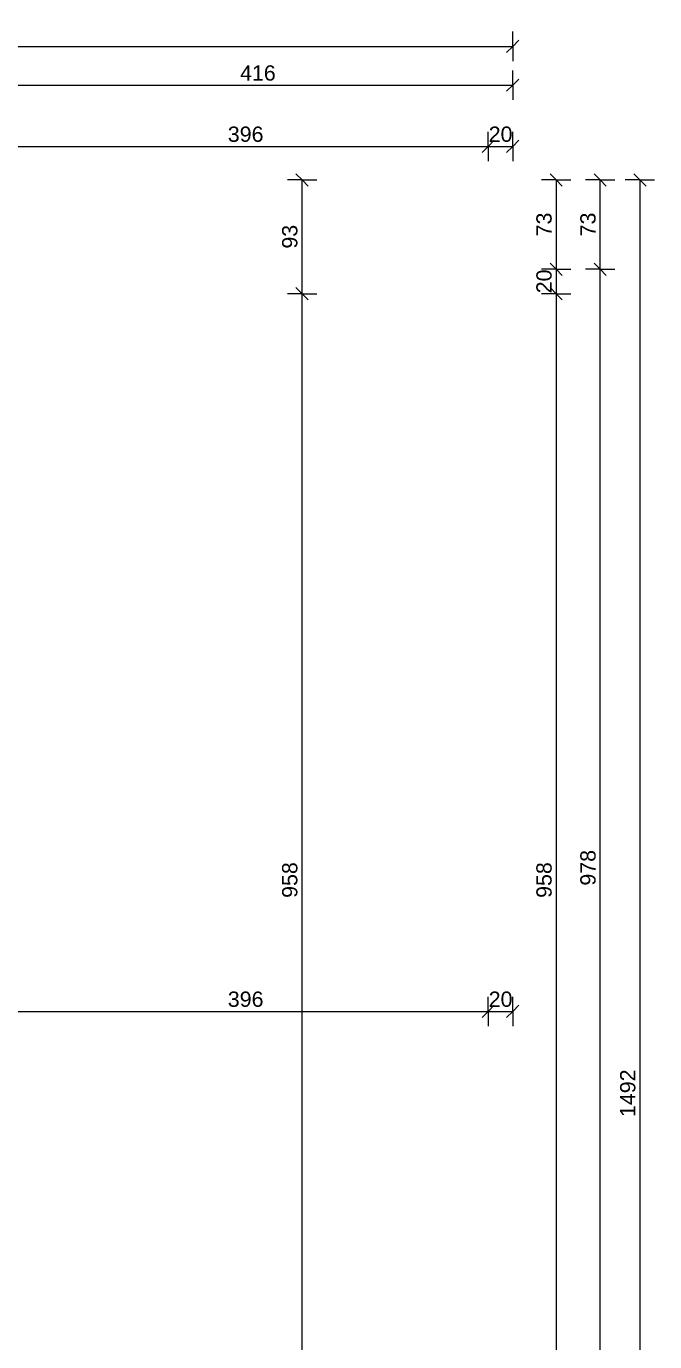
# Model space of a CAD drawing. Header units: centimetres. Extents: x -18 to 1404, y 111 to 1872.
# Drawn here: x 891 to 1404, y 798 to 1872 of the extents above; entities that cross this region are included whole.
import ezdxf

# ---------------------------------------------------------------- set-up
doc = ezdxf.new("R2010")
doc.units = ezdxf.units.CM
doc.layers.add('Dimensions', color=90, linetype='Continuous', lineweight=9)
doc.layers.add('Dimensions-50', color=90, linetype='Continuous', lineweight=9)
doc.styles.add('Arial', font='arial.ttf', dxfattribs={"height": 12.5})
doc.dimstyles.new('Deng_-_2mm_Arial_2', dxfattribs={"dimscale": 30.48, "dimtxt": 12.753242, "dimasz": 0.328084, "dimexe": 0.393701, "dimexo": 0.0625, "dimgap": 0, "dimtad": 1, "dimdec": 0, "dimzin": 0, "dimdsep": 46, "dimtxsty": 'Arial', "dimblk1": 'OBLIQUE', "dimblk2": 'OBLIQUE', "dimsah": 1, "dimcen": 0.09, "dimazin": 0, "dimtfac": 1, "dimtdec": 4, "dimtix": 1, "dimtmove": 0, "dimatfit": 3, "dimfxl": 0.393701, "dimfxlon": 1, "dimtvp": 1, "dimtolj": 1, "dimtzin": 0, "dimarcsym": 2})

# ---------------------------------------------------------------- blocks, each defined once
blk = doc.blocks.new('DIMBLOCK6-K-11')
at = {"layer": 'Dimensions-50', "transparency": 16777216}
for p, q in [((871.6, 1774.1), (871.6, 1786.1)), ((1267.9, 1774.1), (1267.9, 1786.1)), ((871.6, 1774.1), (866.6, 1769.1)), ((871.6, 1774.1), (876.6, 1779.1)), ((871.6, 1774.1), (1267.9, 1774.1)), ((871.6, 1774.1), (871.6, 1762.1)), ((1267.9, 1774.1), (1262.9, 1769.1)), ((1267.9, 1774.1), (1272.9, 1779.1)), ((1267.9, 1774.1), (1267.9, 1762.1))]:
    blk.add_line(p, q, dxfattribs=at)
at = {"layer": 'Dimensions-50', "color": 0, "transparency": 16777216, "insert": (1055.3, 1790.3), "char_height": 12.5, "width": 34.61, "attachment_point": 1, "line_spacing_factor": 0.941778, "style": 'Arial'}
blk.add_mtext('396', dxfattribs=at)
blk = doc.blocks.new('_Oblique')
at = {"color": 0, "linetype": 'ByBlock', "lineweight": -2}
blk.add_line((-0.5, -0.5), (0.5, 0.5), dxfattribs=at)
blk = doc.blocks.new('DIMBLOCK7-K-11')
at = {"layer": 'Dimensions-50', "transparency": 16777216}
for p, q in [((1267.9, 1774.1), (1267.9, 1786.1)), ((1287.9, 1774.1), (1287.9, 1786.1)), ((1267.9, 1774.1), (1262.9, 1769.1)), ((1267.9, 1774.1), (1272.9, 1779.1)), ((1267.9, 1774.1), (1287.9, 1774.1)), ((1267.9, 1774.1), (1267.9, 1762.1)), ((1287.9, 1774.1), (1282.9, 1769.1)), ((1287.9, 1774.1), (1292.9, 1779.1)), ((1287.9, 1774.1), (1287.9, 1762.1))]:
    blk.add_line(p, q, dxfattribs=at)
at = {"layer": 'Dimensions-50', "color": 0, "transparency": 16777216, "insert": (1268.3, 1790.3), "char_height": 12.5, "width": 23.074, "attachment_point": 1, "line_spacing_factor": 0.941778, "style": 'Arial'}
blk.add_mtext('20', dxfattribs=at)
blk = doc.blocks.new('DIMBLOCK10-K-11')
at = {"layer": 'Dimensions-50', "transparency": 16777216}
for p, q in [((871.6, 1824.1), (871.6, 1836.1)), ((871.6, 1824.1), (876.6, 1829.1)), ((1287.9, 1824.1), (1287.9, 1836.1)), ((1287.9, 1824.1), (1292.9, 1829.1)), ((871.6, 1824.1), (866.6, 1819.1)), ((871.6, 1824.1), (1287.9, 1824.1)), ((871.6, 1824.1), (871.6, 1812.1)), ((1287.9, 1824.1), (1282.9, 1819.1)), ((1287.9, 1824.1), (1287.9, 1812.1))]:
    blk.add_line(p, q, dxfattribs=at)
at = {"layer": 'Dimensions-50', "color": 0, "transparency": 16777216, "insert": (1065.3, 1840.3), "char_height": 12.5, "width": 34.61, "attachment_point": 1, "line_spacing_factor": 0.941778, "style": 'Arial'}
blk.add_mtext('416', dxfattribs=at)
blk = doc.blocks.new('DIMBLOCK11-K-11')
at = {"layer": 'Dimensions-50', "transparency": 16777216}
for p, q in [((161.6, 1855.8), (161.6, 1867.8)), ((161.6, 1855.8), (166.6, 1860.8)), ((1287.9, 1855.8), (1287.9, 1867.8)), ((1287.9, 1855.8), (1292.9, 1860.8)), ((161.6, 1855.8), (156.6, 1850.8)), ((161.6, 1855.8), (1287.9, 1855.8)), ((161.6, 1855.8), (161.6, 1843.8)), ((1287.9, 1855.8), (1282.9, 1850.8)), ((1287.9, 1855.8), (1287.9, 1843.8))]:
    blk.add_line(p, q, dxfattribs=at)
at = {"layer": 'Dimensions-50', "color": 0, "transparency": 16777216, "insert": (705.5, 1872), "char_height": 12.5, "width": 46.147, "attachment_point": 1, "line_spacing_factor": 0.941778, "style": 'Arial'}
blk.add_mtext('1126', dxfattribs=at)
blk = doc.blocks.new('DIMBLOCK12-K-11')
at = {"layer": 'Dimensions-50', "transparency": 16777216}
for p, q in [((1323.4, 1746.7), (1318.4, 1751.7)), ((1323.4, 1746.7), (1311.4, 1746.7)), ((1323.4, 1746.7), (1323.4, 1673.7)), ((1323.4, 1746.7), (1328.4, 1741.7)), ((1323.4, 1746.7), (1335.4, 1746.7)), ((1323.4, 1673.7), (1318.4, 1678.7)), ((1323.4, 1673.7), (1311.4, 1673.7)), ((1323.4, 1673.7), (1328.4, 1668.7)), ((1323.4, 1673.7), (1335.4, 1673.7))]:
    blk.add_line(p, q, dxfattribs=at)
at = {"layer": 'Dimensions-50', "color": 0, "transparency": 16777216, "insert": (1307.2, 1700.6), "char_height": 12.5, "width": 23.074, "attachment_point": 1, "rotation": 90, "line_spacing_factor": 0.941778, "style": 'Arial'}
blk.add_mtext('73', dxfattribs=at)
blk = doc.blocks.new('DIMBLOCK13-K-11')
at = {"layer": 'Dimensions-50', "transparency": 16777216}
for p, q in [((1323.4, 1673.7), (1318.4, 1678.7)), ((1323.4, 1673.7), (1311.4, 1673.7)), ((1323.4, 1673.7), (1323.4, 1653.7)), ((1323.4, 1673.7), (1328.4, 1668.7)), ((1323.4, 1673.7), (1335.4, 1673.7)), ((1323.4, 1653.7), (1318.4, 1658.7)), ((1323.4, 1653.7), (1311.4, 1653.7)), ((1323.4, 1653.7), (1328.4, 1648.7)), ((1323.4, 1653.7), (1335.4, 1653.7))]:
    blk.add_line(p, q, dxfattribs=at)
at = {"layer": 'Dimensions-50', "color": 0, "transparency": 16777216, "insert": (1307.2, 1654.1), "char_height": 12.5, "width": 23.074, "attachment_point": 1, "rotation": 90, "line_spacing_factor": 0.941778, "style": 'Arial'}
blk.add_mtext('20', dxfattribs=at)
blk = doc.blocks.new('DIMBLOCK14-K-11')
at = {"layer": 'Dimensions-50', "transparency": 16777216}
for p, q in [((1323.4, 1653.7), (1318.4, 1658.7)), ((1323.4, 1653.7), (1311.4, 1653.7)), ((1323.4, 1653.7), (1323.4, 695.7)), ((1323.4, 1653.7), (1328.4, 1648.7)), ((1323.4, 1653.7), (1335.4, 1653.7)), ((1323.4, 695.7), (1318.4, 700.7)), ((1323.4, 695.7), (1311.4, 695.7)), ((1323.4, 695.7), (1328.4, 690.7)), ((1323.4, 695.7), (1335.4, 695.7))]:
    blk.add_line(p, q, dxfattribs=at)
at = {"layer": 'Dimensions-50', "color": 0, "transparency": 16777216, "insert": (1307.2, 1160.3), "char_height": 12.5, "width": 34.61, "attachment_point": 1, "rotation": 90, "line_spacing_factor": 0.941778, "style": 'Arial'}
blk.add_mtext('958', dxfattribs=at)
blk = doc.blocks.new('DIMBLOCK22-K-11')
at = {"layer": 'Dimensions-50', "transparency": 16777216}
for p, q in [((1359.3, 1673.7), (1354.3, 1678.7)), ((1359.3, 1673.7), (1347.3, 1673.7)), ((1359.3, 695.7), (1359.3, 1673.7)), ((1359.3, 1673.7), (1364.3, 1668.7)), ((1359.3, 1673.7), (1371.3, 1673.7)), ((1359.3, 695.7), (1354.3, 700.7)), ((1359.3, 695.7), (1347.3, 695.7)), ((1359.3, 695.7), (1364.3, 690.7)), ((1359.3, 695.7), (1371.3, 695.7))]:
    blk.add_line(p, q, dxfattribs=at)
at = {"layer": 'Dimensions-50', "color": 0, "transparency": 16777216, "insert": (1343.1, 1170.3), "char_height": 12.5, "width": 34.61, "attachment_point": 1, "rotation": 90, "line_spacing_factor": 0.941778, "style": 'Arial'}
blk.add_mtext('978', dxfattribs=at)
blk = doc.blocks.new('DIMBLOCK23-K-11')
at = {"layer": 'Dimensions-50', "transparency": 16777216}
for p, q in [((1359.3, 1746.7), (1354.3, 1751.7)), ((1359.3, 1746.7), (1347.3, 1746.7)), ((1359.3, 1673.7), (1359.3, 1746.7)), ((1359.3, 1746.7), (1364.3, 1741.7)), ((1359.3, 1746.7), (1371.3, 1746.7)), ((1359.3, 1673.7), (1354.3, 1678.7)), ((1359.3, 1673.7), (1347.3, 1673.7)), ((1359.3, 1673.7), (1364.3, 1668.7)), ((1359.3, 1673.7), (1371.3, 1673.7))]:
    blk.add_line(p, q, dxfattribs=at)
at = {"layer": 'Dimensions-50', "color": 0, "transparency": 16777216, "insert": (1343.1, 1700.6), "char_height": 12.5, "width": 23.074, "attachment_point": 1, "rotation": 90, "line_spacing_factor": 0.941778, "style": 'Arial'}
blk.add_mtext('73', dxfattribs=at)
blk = doc.blocks.new('DIMBLOCK24-K-11')
at = {"layer": 'Dimensions-50', "transparency": 16777216}
for p, q in [((1391.8, 1746.7), (1386.8, 1751.7)), ((1391.8, 1746.7), (1379.8, 1746.7)), ((1391.8, 1746.7), (1391.8, 254.3)), ((1391.8, 1746.7), (1396.8, 1741.7)), ((1391.8, 1746.7), (1403.8, 1746.7)), ((1391.8, 254.3), (1386.8, 259.3)), ((1391.8, 254.3), (1379.8, 254.3)), ((1391.8, 254.3), (1396.8, 249.3)), ((1391.8, 254.3), (1403.8, 254.3))]:
    blk.add_line(p, q, dxfattribs=at)
at = {"layer": 'Dimensions-50', "color": 0, "transparency": 16777216, "insert": (1375.6, 981.3), "char_height": 12.5, "width": 46.147, "attachment_point": 1, "rotation": 90, "line_spacing_factor": 0.941778, "style": 'Arial'}
blk.add_mtext('1492', dxfattribs=at)
blk = doc.blocks.new('DIMBLOCK84-K-11')
at = {"layer": 'Dimensions-50', "transparency": 16777216}
for p, q in [((1115.9, 1653.7), (1110.9, 1658.7)), ((1115.9, 1653.7), (1103.9, 1653.7)), ((1115.9, 695.7), (1115.9, 1653.7)), ((1115.9, 1653.7), (1120.9, 1648.7)), ((1115.9, 1653.7), (1127.9, 1653.7)), ((1115.9, 695.7), (1110.9, 700.7)), ((1115.9, 695.7), (1103.9, 695.7)), ((1115.9, 695.7), (1120.9, 690.7)), ((1115.9, 695.7), (1127.9, 695.7))]:
    blk.add_line(p, q, dxfattribs=at)
at = {"layer": 'Dimensions-50', "color": 0, "transparency": 16777216, "insert": (1099.6, 1160.3), "char_height": 12.5, "width": 34.61, "attachment_point": 1, "rotation": 90, "line_spacing_factor": 0.941778, "style": 'Arial'}
blk.add_mtext('958', dxfattribs=at)
blk = doc.blocks.new('DIMBLOCK85-K-11')
at = {"layer": 'Dimensions-50', "transparency": 16777216}
for p, q in [((1115.9, 1746.7), (1110.9, 1751.7)), ((1115.9, 1746.7), (1103.9, 1746.7)), ((1115.9, 1653.7), (1115.9, 1746.7)), ((1115.9, 1746.7), (1120.9, 1741.7)), ((1115.9, 1746.7), (1127.9, 1746.7)), ((1115.9, 1653.7), (1110.9, 1658.7)), ((1115.9, 1653.7), (1103.9, 1653.7)), ((1115.9, 1653.7), (1120.9, 1648.7)), ((1115.9, 1653.7), (1127.9, 1653.7))]:
    blk.add_line(p, q, dxfattribs=at)
at = {"layer": 'Dimensions-50', "color": 0, "transparency": 16777216, "insert": (1099.6, 1690.6), "char_height": 12.5, "width": 23.074, "attachment_point": 1, "rotation": 90, "line_spacing_factor": 0.941778, "style": 'Arial'}
blk.add_mtext('93', dxfattribs=at)
blk = doc.blocks.new('DIMBLOCK103-K-11')
at = {"layer": 'Dimensions-50', "transparency": 16777216}
for p, q in [((871.6, 1067.6), (871.6, 1079.6)), ((1267.9, 1067.6), (1267.9, 1079.6)), ((871.6, 1067.6), (866.6, 1062.6)), ((871.6, 1067.6), (876.6, 1072.6)), ((871.6, 1067.6), (1267.9, 1067.6)), ((871.6, 1067.6), (871.6, 1055.6)), ((1267.9, 1067.6), (1262.9, 1062.6)), ((1267.9, 1067.6), (1272.9, 1072.6)), ((1267.9, 1067.6), (1267.9, 1055.6))]:
    blk.add_line(p, q, dxfattribs=at)
at = {"layer": 'Dimensions-50', "color": 0, "transparency": 16777216, "insert": (1055.3, 1083.8), "char_height": 12.5, "width": 34.61, "attachment_point": 1, "line_spacing_factor": 0.941778, "style": 'Arial'}
blk.add_mtext('396', dxfattribs=at)
blk = doc.blocks.new('DIMBLOCK104-K-11')
at = {"layer": 'Dimensions-50', "transparency": 16777216}
for p, q in [((1267.9, 1067.6), (1267.9, 1079.6)), ((1287.9, 1067.6), (1287.9, 1079.6)), ((1267.9, 1067.6), (1262.9, 1062.6)), ((1267.9, 1067.6), (1272.9, 1072.6)), ((1267.9, 1067.6), (1287.9, 1067.6)), ((1267.9, 1067.6), (1267.9, 1055.6)), ((1287.9, 1067.6), (1282.9, 1062.6)), ((1287.9, 1067.6), (1292.9, 1072.6)), ((1287.9, 1067.6), (1287.9, 1055.6))]:
    blk.add_line(p, q, dxfattribs=at)
at = {"layer": 'Dimensions-50', "color": 0, "transparency": 16777216, "insert": (1268.3, 1083.8), "char_height": 12.5, "width": 23.074, "attachment_point": 1, "line_spacing_factor": 0.941778, "style": 'Arial'}
blk.add_mtext('20', dxfattribs=at)

msp = doc.modelspace()

# ---------------------------------------------------------------- dimensions: what is measured, and where the dimension line sits
at = {"layer": 'Dimensions'}
for base, p1, p2, override, picture, middle in [((1287.9, 1855.8), (161.6, 1843.8), (1287.9, 1843.8), {"dimpost": '<>', "dimfxl": 1126.258271}, 'DIMBLOCK11-K-11', (724.7, 1862.1)), ((1287.9, 1824.1), (871.6, 1812.1), (1287.9, 1812.1), {"dimpost": '<>', "dimfxl": 416.314595}, 'DIMBLOCK10-K-11', (1079.7, 1830.4)), ((1267.9, 1774.1), (871.6, 1762.1), (1267.9, 1762.1), {"dimpost": '<>', "dimfxl": 396.314595}, 'DIMBLOCK6-K-11', (1069.7, 1780.4)), ((1287.9, 1774.1), (1267.9, 1762.1), (1287.9, 1762.1), {"dimpost": '<>', "dimfxl": 20}, 'DIMBLOCK7-K-11', (1277.9, 1780.4)), ((1267.9, 1067.6), (871.6, 1079.6), (1267.9, 1055.6), {"dimpost": '<>', "dimfxl": 397.040625}, 'DIMBLOCK103-K-11', (1069.7, 1073.9)), ((1287.9, 1067.6), (1267.9, 1055.6), (1287.9, 1055.6), {"dimpost": '<>', "dimfxl": 20}, 'DIMBLOCK104-K-11', (1277.9, 1073.9))]:
    dim = msp.add_linear_dim(base=base, p1=p1, p2=p2, dimstyle='Deng_-_2mm_Arial_2', override=override, dxfattribs=at)
    dim.commit()
    dim.dimension.update_dxf_attribs({"geometry": picture, "text_midpoint": middle})
for base, p1, p2, override, picture, middle in [((1115.9, 1746.7), (1103.9, 1653.7), (1103.9, 1746.7), {"dimpost": '<>', "dimfxl": 92.994286}, 'DIMBLOCK85-K-11', (1109.5, 1700.2)), ((1323.4, 1673.7), (1311.4, 1746.7), (1311.4, 1673.7), {"dimpost": '<>', "dimfxl": 72.994286}, 'DIMBLOCK12-K-11', (1317.1, 1710.2)), ((1359.3, 1746.7), (1347.3, 1673.7), (1347.3, 1746.7), {"dimpost": '<>', "dimfxl": 72.994286}, 'DIMBLOCK23-K-11', (1353, 1710.2)), ((1391.8, 254.3), (1379.8, 1746.7), (1379.8, 254.3), {"dimpost": '<>', "dimfxl": 1492.370645}, 'DIMBLOCK24-K-11', (1385.5, 1000.5)), ((1323.4, 1653.7), (1311.4, 1673.7), (1311.4, 1653.7), {"dimpost": '<>', "dimfxl": 20}, 'DIMBLOCK13-K-11', (1317.1, 1663.7)), ((1359.3, 1673.7), (1347.3, 695.7), (1347.3, 1673.7), {"dimpost": '<>', "dimfxl": 978}, 'DIMBLOCK22-K-11', (1353, 1184.7)), ((1115.9, 1653.7), (1103.9, 695.7), (1103.9, 1653.7), {"dimpost": '<>', "dimfxl": 958}, 'DIMBLOCK84-K-11', (1109.5, 1174.7)), ((1323.4, 695.7), (1311.4, 1653.7), (1311.4, 695.7), {"dimpost": '<>', "dimfxl": 958}, 'DIMBLOCK14-K-11', (1317.1, 1174.7))]:
    dim = msp.add_linear_dim(base=base, p1=p1, p2=p2, angle=90, dimstyle='Deng_-_2mm_Arial_2', override=override, dxfattribs=at)
    dim.commit()
    dim.dimension.update_dxf_attribs({"geometry": picture, "text_midpoint": middle})

doc.saveas('drawing.dxf')
